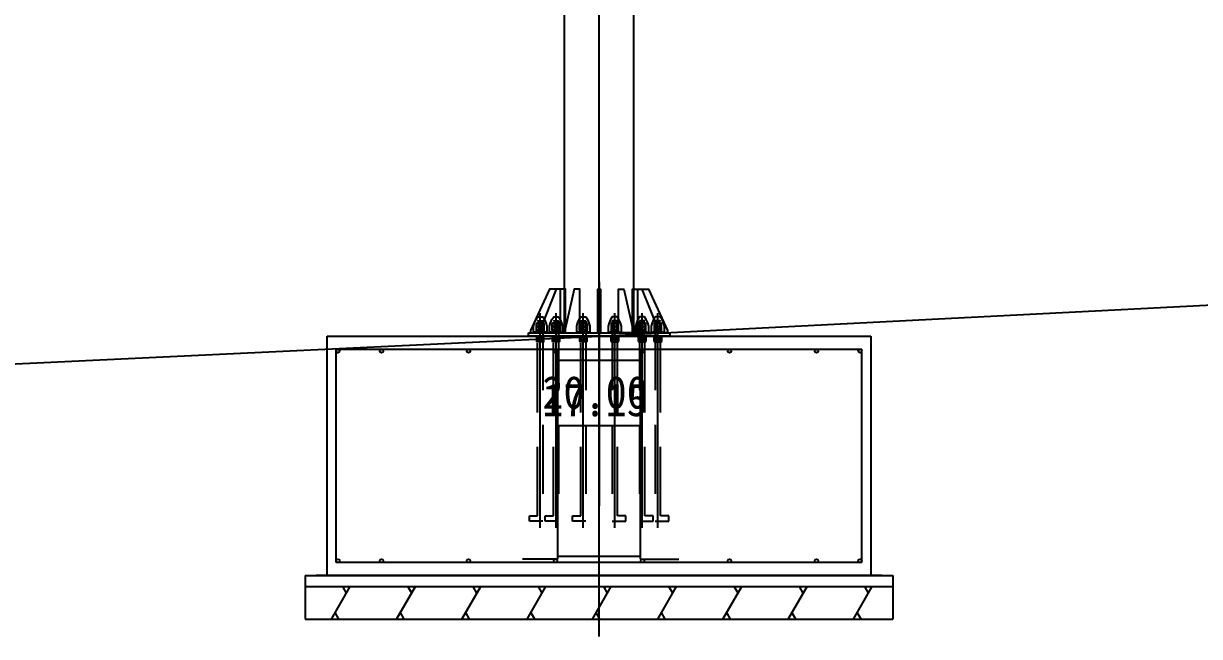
# Model space of a CAD drawing. Header units: millimetres. Extents: x 10297564 to 11610295, y -9287743 to -8409454.
# Drawn here: x 10846479 to 10851885, y -9254984 to -9252167 of the extents above; entities that cross this region are included whole.
import ezdxf

# ---------------------------------------------------------------- set-up
doc = ezdxf.new("R2010")
doc.units = ezdxf.units.MM
doc.header["$LTSCALE"] = 100
doc.linetypes.add('CEN1', pattern=[22, 15, -3, 1, -3])
doc.linetypes.add('HIDDEN2', pattern=[4.7625, 3.175, -1.5875])
for name, color, linetype in [('BOLT', 210, 'Continuous'), ('CEN', 1, 'CEN1'), ('CON', 2, 'Continuous'), ('dim', 7, 'Continuous'), ('FIN', 8, 'Continuous'), ('HD-16', 3, 'Continuous'), ('PLATE', 6, 'Continuous'), ('부속품', 4, 'Continuous'), ('원형강관', 4, 'Continuous'), ('표기', 6, 'Continuous')]:
    doc.layers.add(name, color=color, linetype=linetype)
doc.styles.add('KSHP', font='DotumChe.ttf')
doc.styles.add('돋음', font='Dotum.ttf')
doc.dimstyles.new('NDIM-150', dxfattribs={"dimscale": 75, "dimtxt": 3.5, "dimasz": 1, "dimexe": 2, "dimexo": 1, "dimgap": 1, "dimtad": 1, "dimdec": 0, "dimzin": 0, "dimdsep": 46, "dimtxsty": '돋음', "dimblk": 'dotk', "dimcen": 2, "dimdle": 2, "dimclrd": 4, "dimclre": 4, "dimclrt": 7, "dimadec": 0, "dimazin": 0, "dimtfac": 1, "dimtdec": 0, "dimtix": 1, "dimtmove": 2, "dimatfit": 3, "dimldrblk": 'DIMDOT', "dimfxl": 1, "dimtolj": 1, "dimtzin": 0, "dimlwd": -1, "dimlwe": -1, "dimarcsym": 0})

# ---------------------------------------------------------------- blocks, each defined once
blk = doc.blocks.new('M20-900L-2')
at = {"layer": 'BOLT', "color": 8}
for p, q in [((-67511.7, 389923), (-67509.4, 389924.4)), ((-67511.7, 389923), (-67511.7, 389908.1)), ((-67511.7, 389908.1), (-67477.1, 389908.1)), ((-67511.7, 389906.8), (-67509.4, 389908.1)), ((-67511.7, 389906.8), (-67511.7, 389891.9)), ((-67509.4, 389924.4), (-67479.4, 389924.4)), ((-67509.4, 389908.1), (-67479.4, 389908.1)), ((-67503, 389923), (-67503, 389908.1)), ((-67503, 389906.8), (-67503, 389891.9)), ((-67485.7, 389923), (-67485.7, 389908.1)), ((-67485.7, 389906.8), (-67485.7, 389891.9)), ((-67479.4, 389924.4), (-67477.1, 389923)), ((-67479.4, 389908.1), (-67477.1, 389906.8)), ((-67477.1, 389908.1), (-67477.1, 389923)), ((-67477.1, 389891.9), (-67477.1, 389906.8)), ((-67475.6, 389886.9), (-67513.1, 389886.9)), ((-67513.1, 389886.9), (-67513.1, 389882.9)), ((-67513.1, 389882.9), (-67475.6, 389882.9)), ((-67513.1, 389859.9), (-67513.1, 389863.9)), ((-67513.1, 389863.9), (-67475.6, 389863.9)), ((-67475.6, 389859.9), (-67513.1, 389859.9)), ((-67511.7, 389891.9), (-67477.1, 389891.9)), ((-67511.7, 389840), (-67511.7, 389854.9)), ((-67511.7, 389854.9), (-67477.1, 389854.9)), ((-67477.7, 389891.9), (-67511, 389891.9)), ((-67511, 389891.9), (-67511, 389886.9)), ((-67511, 389886.9), (-67477.7, 389886.9)), ((-67511, 389854.9), (-67511, 389859.9)), ((-67511, 389859.9), (-67477.7, 389859.9)), ((-67477.7, 389854.9), (-67511, 389854.9)), ((-67505.6, 389886.9), (-67505.6, 389882.9)), ((-67505.6, 389859.9), (-67505.6, 389863.9)), ((-67504.5, 389891.9), (-67504.5, 389886.9)), ((-67504.5, 389854.9), (-67504.5, 389859.9)), ((-67484.4, 389882.9), (-67504.4, 389882.9)), ((-67484.4, 389863.9), (-67504.4, 389863.9)), ((-67503, 389840), (-67503, 389854.9)), ((-67492.7, 389891.9), (-67497.7, 389886.9)), ((-67492.7, 389854.9), (-67497.7, 389859.9)), ((-67491, 389891.9), (-67496, 389886.9)), ((-67491, 389854.9), (-67496, 389859.9)), ((-67485.7, 389840), (-67485.7, 389854.9)), ((-67484.2, 389891.9), (-67484.2, 389886.9)), ((-67484.2, 389854.9), (-67484.2, 389859.9)), ((-67483.1, 389886.9), (-67483.1, 389882.9)), ((-67483.1, 389859.9), (-67483.1, 389863.9)), ((-67477.7, 389886.9), (-67477.7, 389891.9)), ((-67477.7, 389859.9), (-67477.7, 389854.9)), ((-67477.1, 389854.9), (-67477.1, 389840)), ((-67475.6, 389882.9), (-67475.6, 389886.9)), ((-67475.6, 389863.9), (-67475.6, 389859.9)), ((-67511.7, 389840), (-67509.4, 389838.6)), ((-67509.4, 389838.6), (-67479.4, 389838.6)), ((-67479.4, 389838.6), (-67477.1, 389840))]:
    blk.add_line(p, q, dxfattribs=at)
at = {"layer": 'BOLT', "color": 8, "linetype": 'HIDDEN2', "elevation": 0}
blk.add_lwpolyline([(-67506.4, 389932.8), (-67482.4, 389932.8), (-67485.7, 389934.1), (-67503, 389934.1), (-67506.4, 389932.8), (-67506.4, 389013.9), (-67444.4, 389013.9), (-67444.4, 389037.9), (-67482.4, 389037.9), (-67482.4, 389932.8)], dxfattribs=at)
at = {"layer": 'BOLT', "color": 8}
for centre, radius, start, end in [((-67507.4, 389916.7), 7.66, 55.591, 124.409), ((-67507.4, 389900.5), 7.66, 55.591, 124.409), ((-67494.2, 389894.4), 30, 90.4002, 107.1986), ((-67494.2, 389878.1), 30, 90.4002, 107.1986), ((-67494.6, 389894.4), 30, 72.8014, 89.5998), ((-67494.6, 389878.1), 30, 72.8014, 89.5998), ((-67481.4, 389916.7), 7.66, 55.591, 124.409), ((-67481.4, 389900.5), 7.66, 55.591, 124.409), ((-67507.4, 389846.3), 7.66, 235.591, 304.409), ((-67494.2, 389868.6), 30, 252.8014, 269.5998), ((-67494.6, 389868.6), 30, 270.4002, 287.1986), ((-67481.4, 389846.3), 7.66, 235.591, 304.409)]:
    blk.add_arc(centre, radius, start, end, dxfattribs=at)
at = {"layer": 'CEN'}
blk.add_line((-67494.4, 388983.8), (-67494.4, 389969.2), dxfattribs=at)
at = {"layer": '부속품', "color": 5, "elevation": 0}
blk.add_lwpolyline([(-67468.4, 389925.9), (-67475.5, 389940.2), (-67483.8, 389952.6, 0.250765), (-67485.9, 389953.7), (-67503.8, 389953.7, 0.250765), (-67505.9, 389952.6), (-67514.1, 389940.2), (-67520.4, 389925.9), (-67524.8, 389910.7), (-67524.8, 389882.9), (-67463.9, 389882.9), (-67463.9, 389910.7)], format="xyb", close=True, dxfattribs=at)
blk = doc.blocks.new('잡석다짐표시-1')
at = {"layer": 'FIN', "color": 8}
for p, q in [((-51317.5, 390309.6), (-51230.9, 390459.6)), ((-51248.2, 390429.6), (-51265.5, 390459.6)), ((-51282.8, 390309.6), (-51300.1, 390339.6))]:
    blk.add_line(p, q, dxfattribs=at)
blk = doc.blocks.new('A$Cb693f4c1')
at = {"layer": 'CON'}
for p, q in [((-1250, -1100), (-1250, 0)), ((-1250, 0), (1250, 0)), ((1250, 0), (1250, -1100)), ((1300, -1100), (-1300, -1100))]:
    blk.add_line(p, q, dxfattribs=at)
at = {"layer": 'CON', "color": 8}
for p, q in [((-1350, -1100), (-1350, -1300)), ((-1350, -1100), (1350, -1100)), ((1350, -1100), (1350, -1300)), ((-1350, -1150), (1350, -1150)), ((-1350, -1300), (1350, -1300))]:
    blk.add_line(p, q, dxfattribs=at)
at = {"layer": 'HD-16'}
for p, q in [((-1208, -60), (1208, -60)), ((-1208, -1040), (-1208, -60)), ((-190, -1024), (-190, -60)), ((0, -60), (0, -780)), ((190, -1024), (190, -60)), ((1208, -1040), (1208, -60)), ((-190, -110), (190, -110)), ((-190, -410), (190, -410)), ((-190, -1024), (-352.4, -1024)), ((-190, -1010), (190, -1010)), ((190, -1024), (367.5, -1024)), ((1208, -1040), (-1208, -1040)), ((1208, -1040), (-1208, -1040))]:
    blk.add_line(p, q, dxfattribs=at)
for centre in [(-1200, -68), (-1000, -68), (-600, -68), (-200, -68), (200, -68), (600, -68), (1000, -68), (1200, -68), (-1200, -1032), (-1000, -1032), (-600, -1032), (-200, -1032), (200, -1032), (600, -1032), (1000, -1032), (1200, -1032)]:
    blk.add_circle(centre, 8, dxfattribs=at)
at = {"layer": 'CEN'}
for p in [(50087.2, -391609.6), (50387.2, -391609.6), (50687.2, -391609.6), (50987.2, -391609.6), (51287.2, -391609.6), (51587.2, -391609.6), (51887.2, -391609.6), (52187.2, -391609.6), (52487.2, -391609.6)]:
    blk.add_blockref('잡석다짐표시-1', p, dxfattribs=at)
blk = doc.blocks.new('dotk')
blk.add_line((-3, 0), (3, 0))
at = {"const_width": 0.75}
blk.add_lwpolyline([(-0.375, 0, 1), (0.375, 0, 1)], format="xyb", close=True, dxfattribs=at)
blk = doc.blocks.new('*D1138')
at = {"layer": 'defpoints', "color": 0, "linetype": 'ByBlock', "ltscale": 1.8, "transparency": 16777216}
for p in [(10853920.9, -9248532.8), (10851530.1, -9249128.9), (10856107.7, -9251551), (10844328.6, -9253285.5), (10853920.9, -9253285.5)]:
    blk.add_point(p, dxfattribs=at)
at = {"layer": 'dim', "color": 4, "ltscale": 1.8, "transparency": 16777216}
for p, q in [((10853993.7, -9248514.7), (10855690.7, -9248091.6)), ((10853995.9, -9253285.5), (10856328.4, -9253285.5))]:
    blk.add_line(p, q, dxfattribs=at)
blk.add_arc((10834858.8, -9253285.6), 21319.6, 0.2017, 13.79844, dxfattribs=at)
at = {"layer": 'dim', "color": 4, "linetype": 'ByBlock', "ltscale": 1.8, "transparency": 16777216, "xscale": 75, "yscale": 75, "zscale": 75}
for p, rotation in [((10855545.1, -9248127.9), 103.8992199290396), ((10856178.4, -9253285.5), 270.1009154271349)]:
    blk.add_blockref('dotk', p, dxfattribs=dict(at, rotation=rotation))
at = {"layer": 'dim', "color": 7, "linetype": 'ByBlock', "ltscale": 1.8, "transparency": 16777216, "insert": (10856224.2, -9250662.2), "char_height": 262.5, "attachment_point": 5, "rotation": 277.0001, "style": '돋음'}
blk.add_mtext('\\A1;14°', dxfattribs=at)
blk = doc.blocks.new('DIMDOT')
blk.add_line((-1.5, 0), (1.5, 0))
blk.add_circle((0, 0), 0.75)

msp = doc.modelspace()

# ---------------------------------------------------------------- linework, layer by layer
at = {"color": 8}
msp.add_lwpolyline([(10835388.9, -9254254.4), (10849124.5, -9253604.4), (10865774.5, -9252754.4), (10882624.5, -9251904.4), (10894781.5, -9251554.4)], dxfattribs=at)
at = {"layer": 'CEN', "linetype": 'Continuous', "ltscale": 2}
msp.add_line((10849124.7, -9254984.1), (10849124.7, -9247992.4), dxfattribs=at)
at = {"layer": 'PLATE'}
msp.add_line((10849118.7, -9253578.4), (10849130.7, -9253578.4), dxfattribs=at)
for points in [[(10848809.7, -9253588.4), (10848946.9, -9253588.4), (10848946.9, -9253388.4), (10848896.9, -9253388.4), (10848809.7, -9253578.4), (10848809.7, -9253588.4)], [(10848851.9, -9253588.4), (10848970.8, -9253588.4), (10848970.8, -9253388.4), (10848927.5, -9253388.4), (10848851.9, -9253578.4), (10848851.9, -9253588.4)], [(10848967.2, -9253588.4), (10849035.8, -9253588.4), (10849035.8, -9253388.4), (10849010.8, -9253388.4), (10848967.2, -9253578.4), (10848967.2, -9253588.4)], [(10849118.7, -9253588.4), (10849118.7, -9253388.4), (10849130.7, -9253388.4), (10849130.7, -9253588.4)], [(10849282.2, -9253588.4), (10849213.6, -9253588.4), (10849213.6, -9253388.4), (10849238.6, -9253388.4), (10849282.2, -9253578.4), (10849282.2, -9253588.4)], [(10849397.5, -9253588.4), (10849278.7, -9253588.4), (10849278.7, -9253388.4), (10849322, -9253388.4), (10849397.5, -9253578.4), (10849397.5, -9253588.4)], [(10849439.7, -9253588.4), (10849302.5, -9253588.4), (10849302.5, -9253388.4), (10849352.5, -9253388.4), (10849439.7, -9253578.4), (10849439.7, -9253588.4)]]:
    msp.add_lwpolyline(points, dxfattribs=at)
msp.add_lwpolyline([(10848799.7, -9253588.4), (10849449.7, -9253588.4), (10849449.7, -9253604.4), (10848799.7, -9253604.4)], close=True, dxfattribs=at)
at = {"layer": '원형강관'}
for p, q in [((10849284, -9253585.4), (10849284, -9250102.1)), ((10848965.5, -9253585.4), (10848965.5, -9250181.5))]:
    msp.add_line(p, q, dxfattribs=at)
at = {"layer": '표기'}
for points in [[(10849124.5, -9253389.2), (10849124.5, -9253889.2)], [(10849124.7, -9253354.4), (10849124.7, -9253854.4)]]:
    msp.add_lwpolyline(points, dxfattribs=at)

# ---------------------------------------------------------------- block references
at = {"layer": 'CEN', "linetype": 'Continuous', "ltscale": 2}
msp.add_blockref('A$Cb693f4c1', (10849124.5, -9253604.4), dxfattribs=at)
at = {"layer": 'dim', "xscale": -1}
for p in [(10781359.9, -9643468.2), (10781432.4, -9643468.2), (10781557.9, -9643468.2)]:
    msp.add_blockref('M20-900L-2', p, dxfattribs=at)
at = {"layer": 'dim'}
for p in [(10916691.6, -9643468.2), (10916817.1, -9643468.2), (10916889.6, -9643468.2)]:
    msp.add_blockref('M20-900L-2', p, dxfattribs=at)

# ---------------------------------------------------------------- texts
at = {"layer": '표기', "style": 'KSHP'}
for s, p in [('20.00', (10848864.2, -9253936.9)), ('17.15', (10848864, -9253971.8))]:
    msp.add_text(s, height=150, dxfattribs=at).set_placement(p)

# ---------------------------------------------------------------- dimensions: what is measured, and where the dimension line sits
at = {"layer": 'dim', "linetype": 'ByBlock', "ltscale": 1.8}
dim = msp.add_angular_dim_2l(base=(10856107.7, -9251551), line1=((10853920.9, -9253285.5), (10844328.6, -9253285.5)), line2=((10851530.1, -9249128.9), (10853920.9, -9248532.8)), dimstyle='NDIM-150', dxfattribs=at)
dim.commit()
dim.dimension.update_dxf_attribs({"geometry": '*D1138', "text_midpoint": (10856224.2, -9250662.2)})

doc.saveas('drawing.dxf')
